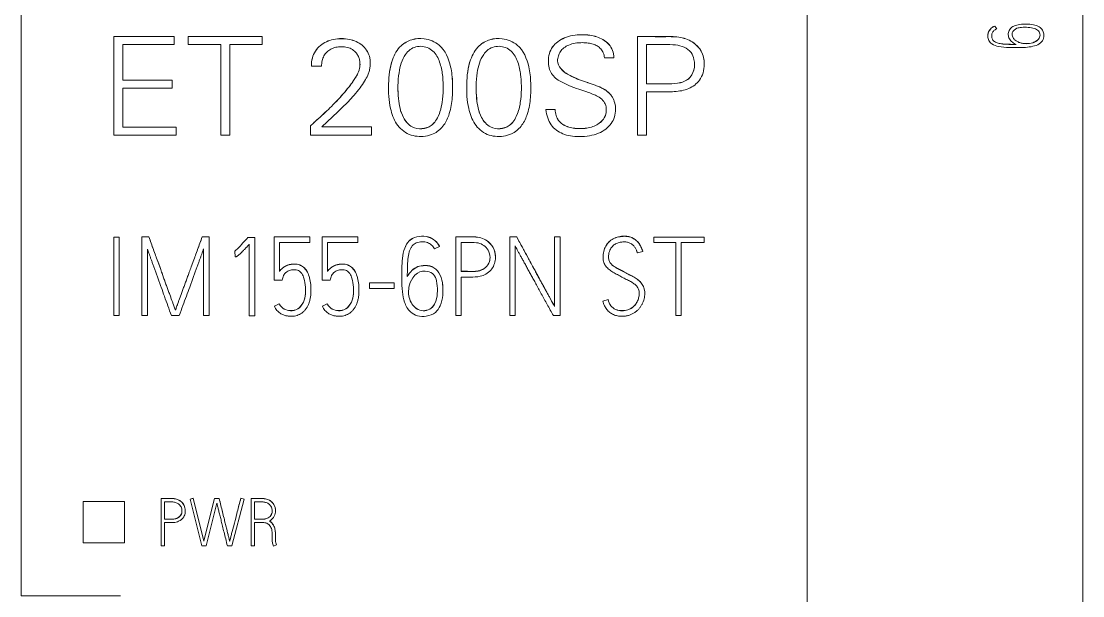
# Model space of a CAD drawing. Header units: millimetres. Extents: x 0 to 594, y 0 to 420.
# Drawn here: x 285.45 to 312.42, y 290.24 to 304.83 of the extents above; entities that cross this region are included whole.
import ezdxf

# ---------------------------------------------------------------- set-up
doc = ezdxf.new("R2010")
doc.units = ezdxf.units.MM
doc.layers.add('1', color=7, linetype='Continuous')

msp = doc.modelspace()

# ---------------------------------------------------------------- linework, layer by layer
at = {"layer": '1', "color": 7, "linetype": 'Continuous', "lineweight": 13}
for p, q in [((312.418, 285.154), (312.418, 354.554)), ((285.448, 290.236), (285.448, 345.176)), ((305.418, 345.176), (305.418, 286.936)), ((310.185, 304.705), (310.185, 304.707)), ((310.185, 304.705), (310.231, 304.634)), ((310.231, 304.634), (310.231, 304.636)), ((310.525, 304.499), (310.525, 304.496)), ((287.801, 304.437), (287.801, 301.938)), ((289.333, 304.437), (287.801, 304.437)), ((288.03, 303.333), (288.03, 304.236)), ((288.03, 304.236), (289.333, 304.236)), ((289.333, 304.236), (289.333, 304.437)), ((289.687, 304.437), (289.687, 304.236)), ((291.573, 304.437), (289.687, 304.437)), ((289.687, 304.236), (290.515, 304.236)), ((290.515, 304.236), (290.515, 301.938)), ((290.744, 301.938), (290.744, 304.236)), ((290.744, 304.236), (291.573, 304.236)), ((291.573, 304.236), (291.573, 304.437)), ((301.101, 304.437), (301.101, 304.439)), ((301.101, 301.938), (301.101, 304.437)), ((301.33, 304.236), (301.33, 303.236)), ((310.006, 304.456), (310.006, 304.453)), ((311.43, 304.465), (311.43, 304.467)), ((292.819, 303.704), (292.819, 303.701)), ((292.819, 303.689), (293.08, 303.689)), ((294.315, 303.757), (294.315, 303.761)), ((298.84, 303.815), (298.84, 303.811)), ((300.265, 303.9), (300.501, 303.9)), ((300.501, 303.918), (300.501, 303.921)), ((302.801, 303.74), (302.801, 303.743)), ((289.283, 303.333), (288.03, 303.333)), ((289.283, 303.132), (289.283, 303.333)), ((296.408, 303.133), (296.408, 303.137)), ((298.394, 303.133), (298.394, 303.137)), ((288.03, 302.138), (288.03, 303.132)), ((288.03, 303.132), (289.283, 303.132)), ((294.779, 303.135), (294.779, 303.131)), ((296.765, 303.135), (296.765, 303.131)), ((301.33, 303.035), (301.33, 301.938)), ((298.78, 302.585), (298.78, 302.587)), ((299.015, 302.585), (298.78, 302.585)), ((299.015, 302.585), (299.015, 302.587)), ((300.548, 302.587), (300.548, 302.59)), ((289.387, 302.138), (288.03, 302.138)), ((289.387, 301.938), (289.387, 302.138)), ((292.794, 302.173), (292.794, 302.175)), ((292.794, 302.173), (292.794, 301.938)), ((294.348, 302.149), (293.083, 302.149)), ((294.348, 301.938), (294.348, 302.149)), ((287.801, 301.938), (289.387, 301.938)), ((290.515, 301.938), (290.744, 301.938)), ((292.794, 301.938), (294.348, 301.938)), ((301.33, 301.938), (301.101, 301.938)), ((287.938, 299.344), (287.801, 299.344)), ((287.801, 299.344), (287.801, 297.351)), ((287.938, 297.351), (287.938, 299.344)), ((288.516, 299.35), (288.516, 299.353)), ((288.691, 299.353), (288.516, 299.353)), ((288.516, 299.35), (288.516, 297.351)), ((288.691, 299.35), (288.516, 299.35)), ((288.691, 299.35), (288.691, 299.353)), ((290.222, 299.353), (290.045, 299.353)), ((290.045, 299.35), (290.045, 299.353)), ((290.222, 299.35), (290.045, 299.35)), ((290.222, 299.35), (290.222, 299.353)), ((290.222, 297.351), (290.222, 299.35)), ((291.379, 299.338), (291.207, 299.338)), ((291.243, 299.167), (291.243, 297.348)), ((291.379, 297.348), (291.379, 299.338)), ((291.873, 298.252), (291.873, 299.35)), ((291.873, 299.35), (292.782, 299.35)), ((292.01, 299.211), (292.01, 298.473)), ((292.782, 299.211), (292.01, 299.211)), ((292.782, 299.35), (292.782, 299.211)), ((293.093, 298.252), (293.093, 299.35)), ((293.093, 299.35), (294.002, 299.35)), ((293.23, 299.211), (293.23, 298.473)), ((294.002, 299.211), (293.23, 299.211)), ((294.002, 299.35), (294.002, 299.211)), ((296.073, 299.111), (295.948, 299.045)), ((296.073, 299.111), (296.073, 299.114)), ((296.488, 299.35), (296.488, 299.353)), ((296.488, 297.351), (296.488, 299.35)), ((296.628, 299.208), (296.628, 298.473)), ((298.036, 299.353), (297.858, 299.353)), ((297.858, 299.35), (297.858, 299.353)), ((297.858, 299.35), (297.858, 297.351)), ((298.036, 299.35), (297.858, 299.35)), ((297.995, 297.351), (297.995, 299.125)), ((298.036, 299.35), (298.036, 299.353)), ((299.138, 299.35), (298.999, 299.35)), ((298.999, 299.35), (298.999, 297.581)), ((299.138, 297.351), (299.138, 299.35)), ((301.516, 299.347), (301.516, 299.205)), ((302.801, 299.347), (301.516, 299.347)), ((301.516, 299.205), (302.078, 299.205)), ((302.078, 299.205), (302.078, 297.351)), ((302.217, 297.351), (302.217, 299.205)), ((302.217, 299.205), (302.801, 299.205)), ((302.801, 299.205), (302.801, 299.347)), ((288.655, 297.351), (288.655, 299.039)), ((290.083, 299.045), (290.083, 297.351)), ((290.877, 298.992), (290.877, 298.996)), ((290.877, 298.992), (290.885, 298.845)), ((297.498, 298.83), (297.498, 298.835)), ((300.23, 298.835), (300.23, 298.831)), ((301.104, 298.945), (301.237, 298.984)), ((301.237, 298.984), (301.237, 298.987)), ((295.118, 298.394), (295.118, 298.388)), ((296.628, 298.332), (296.628, 297.351)), ((292.081, 298.252), (291.873, 298.252)), ((293.301, 298.252), (293.093, 298.252)), ((294.299, 298.185), (294.299, 298.044)), ((294.922, 298.185), (294.299, 298.185)), ((294.299, 298.044), (294.922, 298.044)), ((294.922, 298.044), (294.922, 298.185)), ((292.809, 297.991), (292.809, 297.997)), ((294.029, 297.991), (294.029, 297.997)), ((296.162, 297.998), (296.162, 298.003)), ((300.356, 297.758), (300.222, 297.719)), ((300.356, 297.758), (300.356, 297.761)), ((301.289, 297.917), (301.289, 297.923)), ((289.368, 297.492), (289.368, 297.495)), ((291.879, 297.595), (292.004, 297.653)), ((291.879, 297.595), (291.879, 297.598)), ((292.004, 297.653), (292.004, 297.656)), ((293.099, 297.595), (293.224, 297.653)), ((293.099, 297.595), (293.099, 297.598)), ((293.224, 297.653), (293.224, 297.656)), ((300.222, 297.719), (300.222, 297.723)), ((287.801, 297.351), (287.938, 297.351)), ((288.516, 297.351), (288.655, 297.351)), ((289.264, 297.351), (289.463, 297.351)), ((290.083, 297.351), (290.222, 297.351)), ((291.243, 297.348), (291.379, 297.348)), ((296.628, 297.351), (296.488, 297.351)), ((297.858, 297.351), (297.995, 297.351)), ((298.967, 297.351), (299.138, 297.351)), ((302.078, 297.351), (302.217, 297.351)), ((287.018, 291.579), (287.018, 292.629)), ((287.018, 292.629), (288.068, 292.629)), ((288.068, 292.629), (288.068, 291.579)), ((289.001, 292.705), (289.001, 292.708)), ((289.001, 291.505), (289.001, 292.705)), ((289.086, 292.62), (289.086, 292.179)), ((289.818, 292.713), (289.737, 292.693)), ((289.818, 292.71), (289.737, 292.69)), ((289.737, 292.69), (289.737, 292.693)), ((289.737, 292.69), (290.035, 291.505)), ((290.091, 291.628), (289.818, 292.713)), ((289.818, 292.71), (289.818, 292.713)), ((290.091, 291.625), (289.818, 292.71)), ((290.361, 292.708), (290.091, 291.628)), ((290.361, 292.705), (290.091, 291.625)), ((290.476, 292.708), (290.361, 292.708)), ((290.361, 292.705), (290.361, 292.708)), ((290.476, 292.705), (290.361, 292.705)), ((290.476, 292.705), (290.476, 292.708)), ((290.802, 291.505), (291.108, 292.69)), ((291.108, 292.693), (291.027, 292.715)), ((291.027, 292.711), (291.027, 292.715)), ((291.108, 292.69), (291.027, 292.711)), ((291.108, 292.69), (291.108, 292.693)), ((291.293, 292.705), (291.293, 292.708)), ((291.293, 291.505), (291.293, 292.705)), ((291.378, 292.62), (291.378, 292.181)), ((289.617, 292.391), (289.617, 292.396)), ((290.148, 291.505), (290.419, 292.588)), ((291.909, 292.393), (291.909, 292.398)), ((289.086, 292.094), (289.086, 291.505)), ((291.378, 292.096), (291.378, 291.505)), ((288.068, 291.579), (287.018, 291.579)), ((290.091, 291.625), (290.091, 291.628)), ((290.745, 291.622), (290.745, 291.625)), ((291.822, 291.684), (291.822, 291.679)), ((289.086, 291.505), (289.001, 291.505)), ((290.035, 291.505), (290.148, 291.505)), ((290.687, 291.505), (290.802, 291.505)), ((291.378, 291.505), (291.293, 291.505)), ((291.934, 291.527), (291.855, 291.497)), ((291.934, 291.527), (291.934, 291.53)), ((287.968, 290.236), (285.448, 290.236))]:
    msp.add_line(p, q, dxfattribs=at)
for points, knots in [([(310.722, 304.239), (310.706, 304.246), (310.657, 304.27), (310.581, 304.327), (310.526, 304.428), (310.52, 304.542), (310.57, 304.647), (310.679, 304.718), (310.818, 304.751), (310.987, 304.758), (311.154, 304.747), (311.303, 304.701), (311.399, 304.613), (311.437, 304.494), (311.424, 304.356), (311.31, 304.237), (311.145, 304.185), (310.948, 304.16), (310.745, 304.16), (310.517, 304.16), (310.308, 304.172), (310.121, 304.227), (310.023, 304.331), (310, 304.445), (310.016, 304.559), (310.087, 304.653), (310.15, 304.692), (310.185, 304.705)], [0, 0, 0, 0, 0.014635, 0.046115, 0.078, 0.107961, 0.139286, 0.170078, 0.214309, 0.258594, 0.311923, 0.353924, 0.387872, 0.416798, 0.456029, 0.498283, 0.546692, 0.598917, 0.665696, 0.716877, 0.790479, 0.842407, 0.875844, 0.905061, 0.937162, 0.970325, 1, 1, 1, 1]), ([(310.525, 304.499), (310.525, 304.513), (310.53, 304.565), (310.57, 304.648), (310.679, 304.72), (310.818, 304.753), (310.987, 304.76), (311.154, 304.749), (311.303, 304.702), (311.399, 304.615), (311.427, 304.528), (311.43, 304.479), (311.43, 304.466)], [0, 0, 0, 0, 0.03537, 0.129726, 0.222477, 0.355709, 0.489105, 0.649742, 0.776257, 0.878515, 0.965646, 1, 1, 1, 1]), ([(300.501, 303.903), (300.504, 303.966), (300.482, 304.09), (300.385, 304.255), (300.236, 304.365), (300.068, 304.439), (299.888, 304.48), (299.682, 304.492), (299.465, 304.477), (299.255, 304.417), (299.078, 304.319), (298.939, 304.183), (298.855, 304.007), (298.84, 303.879), (298.84, 303.812), (298.84, 303.812)], [0, 0, 0, 0, 0.080948, 0.157492, 0.240772, 0.313824, 0.391818, 0.477137, 0.578066, 0.669345, 0.755289, 0.836238, 0.914938, 0.999952, 1, 1, 1, 1]), ([(300.501, 303.9), (300.504, 303.964), (300.482, 304.088), (300.385, 304.253), (300.236, 304.363), (300.068, 304.437), (299.888, 304.478), (299.682, 304.49), (299.465, 304.475), (299.255, 304.415), (299.078, 304.317), (298.939, 304.181), (298.855, 304.005), (298.834, 303.82), (298.852, 303.646), (298.914, 303.497), (299.02, 303.376), (299.174, 303.282), (299.374, 303.189), (299.596, 303.107), (299.801, 303.04), (299.949, 302.986), (300.082, 302.932), (300.202, 302.859), (300.295, 302.731), (300.32, 302.582), (300.298, 302.435), (300.222, 302.305), (300.106, 302.211), (299.968, 302.145), (299.812, 302.107), (299.644, 302.097), (299.477, 302.107), (299.326, 302.143), (299.196, 302.206), (299.091, 302.302), (299.027, 302.435), (299.014, 302.534), (299.015, 302.585)], [0, 0, 0, 0, 0.030379, 0.059106, 0.090361, 0.117777, 0.147048, 0.179068, 0.216946, 0.251203, 0.283458, 0.313837, 0.343374, 0.375279, 0.402364, 0.427172, 0.451974, 0.478194, 0.513571, 0.558512, 0.592176, 0.617444, 0.634349, 0.661111, 0.684437, 0.708286, 0.731953, 0.754619, 0.779279, 0.802775, 0.828011, 0.855884, 0.883753, 0.908202, 0.930189, 0.952936, 0.975298, 1, 1, 1, 1]), ([(310.006, 304.461), (310.006, 304.493), (310.019, 304.566), (310.087, 304.655), (310.15, 304.694), (310.185, 304.707)], [0, 0, 0, 0, 0.303132, 0.670905, 1, 1, 1, 1]), ([(310.231, 304.634), (310.218, 304.628), (310.193, 304.616), (310.161, 304.592), (310.135, 304.563), (310.116, 304.53), (310.105, 304.494), (310.102, 304.453), (310.106, 304.41), (310.119, 304.369), (310.144, 304.335), (310.177, 304.309), (310.219, 304.287), (310.268, 304.271), (310.325, 304.258), (310.39, 304.249), (310.463, 304.244), (310.543, 304.242), (310.63, 304.24), (310.691, 304.239), (310.722, 304.239)], [0, 0, 0, 0, 0.044446, 0.085805, 0.125649, 0.164566, 0.203102, 0.242965, 0.29235, 0.336206, 0.377618, 0.420747, 0.468488, 0.522336, 0.58312, 0.651193, 0.726906, 0.81033, 0.901354, 1, 1, 1, 1]), ([(310.672, 304.373), (310.653, 304.394), (310.625, 304.445), (310.616, 304.566), (310.726, 304.658), (310.876, 304.675), (311.026, 304.678), (311.159, 304.659), (311.263, 304.613), (311.333, 304.54), (311.336, 304.417), (311.254, 304.328), (311.135, 304.267), (311.011, 304.255), (310.898, 304.263), (310.815, 304.282), (310.739, 304.32), (310.691, 304.353), (310.672, 304.373)], [0, 0, 0, 0, 0.046875, 0.09375, 0.1875, 0.25, 0.34375, 0.4375, 0.46875, 0.53125, 0.59375, 0.65625, 0.71875, 0.8125, 0.859375, 0.90625, 0.953125, 1, 1, 1, 1]), ([(310.672, 304.375), (310.653, 304.396), (310.631, 304.436), (310.624, 304.482), (310.623, 304.499)], [0, 0, 0, 0, 0.635459, 1, 1, 1, 1]), ([(294.315, 303.761), (294.315, 303.821), (294.302, 303.938), (294.231, 304.099), (294.111, 304.227), (293.959, 304.32), (293.779, 304.377), (293.582, 304.393), (293.383, 304.376), (293.199, 304.317), (293.04, 304.215), (292.912, 304.075), (292.834, 303.893), (292.818, 303.759), (292.819, 303.691)], [0, 0, 0, 0, 0.080075, 0.155443, 0.231613, 0.310614, 0.392627, 0.482112, 0.573577, 0.657504, 0.738698, 0.823847, 0.908279, 1, 1, 1, 1]), ([(293.083, 302.149), (293.205, 302.26), (293.42, 302.458), (293.695, 302.724), (293.902, 302.939), (294.05, 303.127), (294.167, 303.297), (294.245, 303.436), (294.289, 303.554), (294.311, 303.654), (294.319, 303.783), (294.302, 303.935), (294.231, 304.097), (294.111, 304.225), (293.959, 304.318), (293.779, 304.375), (293.582, 304.391), (293.383, 304.374), (293.199, 304.315), (293.04, 304.213), (292.912, 304.072), (292.834, 303.891), (292.818, 303.757), (292.819, 303.689)], [0, 0, 0, 0, 0.114671, 0.203231, 0.265775, 0.322122, 0.36968, 0.408822, 0.432932, 0.456463, 0.47988, 0.522429, 0.561556, 0.601099, 0.642111, 0.684688, 0.731143, 0.778626, 0.822196, 0.864348, 0.908552, 0.952384, 1, 1, 1, 1]), ([(295.303, 301.956), (295.175, 302.01), (294.953, 302.207), (294.793, 302.677), (294.765, 303.234), (294.823, 303.791), (295.048, 304.204), (295.365, 304.379), (295.719, 304.407), (296.165, 304.228), (296.369, 303.737), (296.414, 303.262), (296.406, 302.842), (296.335, 302.465), (296.179, 302.149), (295.956, 301.966), (295.65, 301.886), (295.431, 301.902), (295.303, 301.956)], [0, 0, 0, 0, 0.0625, 0.125, 0.21875, 0.3125, 0.375, 0.421875, 0.46875, 0.53125, 0.625, 0.6875, 0.75, 0.8125, 0.859375, 0.90625, 0.9375, 1, 1, 1, 1]), ([(294.779, 303.134), (294.779, 303.168), (294.783, 303.411), (294.823, 303.793), (295.048, 304.206), (295.365, 304.381), (295.719, 304.409), (296.165, 304.23), (296.369, 303.739), (296.405, 303.359), (296.408, 303.178), (296.408, 303.136)], [0, 0, 0, 0, 0.030232, 0.21666, 0.340946, 0.43416, 0.527374, 0.651659, 0.838087, 0.962373, 1, 1, 1, 1]), ([(297.288, 301.956), (297.16, 302.01), (296.939, 302.207), (296.778, 302.677), (296.75, 303.234), (296.809, 303.791), (297.033, 304.204), (297.351, 304.379), (297.705, 304.407), (298.151, 304.228), (298.355, 303.737), (298.4, 303.262), (298.392, 302.842), (298.321, 302.465), (298.165, 302.149), (297.942, 301.966), (297.635, 301.886), (297.417, 301.902), (297.288, 301.956)], [0, 0, 0, 0, 0.0625, 0.125, 0.21875, 0.3125, 0.375, 0.421875, 0.46875, 0.53125, 0.625, 0.6875, 0.75, 0.8125, 0.859375, 0.90625, 0.9375, 1, 1, 1, 1]), ([(296.765, 303.134), (296.765, 303.168), (296.769, 303.411), (296.809, 303.793), (297.033, 304.206), (297.351, 304.381), (297.705, 304.409), (298.151, 304.23), (298.355, 303.739), (298.391, 303.359), (298.394, 303.178), (298.394, 303.136)], [0, 0, 0, 0, 0.030232, 0.21666, 0.340946, 0.43416, 0.527374, 0.651659, 0.838087, 0.962373, 1, 1, 1, 1]), ([(298.78, 302.585), (298.786, 302.513), (298.812, 302.376), (298.902, 302.193), (299.037, 302.056), (299.207, 301.962), (299.408, 301.909), (299.64, 301.894), (299.881, 301.911), (300.11, 301.973), (300.299, 302.079), (300.443, 302.221), (300.531, 302.398), (300.551, 302.553), (300.544, 302.671), (300.528, 302.749), (300.503, 302.826), (300.469, 302.898), (300.426, 302.962), (300.368, 303.021), (300.294, 303.079), (300.198, 303.134), (300.099, 303.177), (299.999, 303.213), (299.898, 303.249), (299.689, 303.319), (299.426, 303.417), (299.155, 303.586), (299.062, 303.793), (299.088, 303.948), (299.141, 304.063), (299.235, 304.16), (299.365, 304.233), (299.528, 304.277), (299.694, 304.288), (299.847, 304.28), (299.973, 304.253), (300.084, 304.205), (300.178, 304.131), (300.242, 304.024), (300.262, 303.943), (300.265, 303.9)], [0, 0, 0, 0, 0.035206, 0.066752, 0.097317, 0.127049, 0.159782, 0.197076, 0.239201, 0.276596, 0.311067, 0.342972, 0.373173, 0.404877, 0.417552, 0.430383, 0.443581, 0.456583, 0.468879, 0.480771, 0.496438, 0.514236, 0.534439, 0.548467, 0.565804, 0.586456, 0.655028, 0.702717, 0.736629, 0.757393, 0.777023, 0.797504, 0.821606, 0.848196, 0.878613, 0.901994, 0.922488, 0.940748, 0.960288, 0.979343, 1, 1, 1, 1]), ([(301.101, 304.439), (301.14, 304.439), (301.26, 304.439), (301.501, 304.439), (301.827, 304.438), (302.196, 304.442), (302.525, 304.314), (302.756, 304.066), (302.801, 303.857), (302.801, 303.742)], [0, 0, 0, 0, 0.056171, 0.17357, 0.34714, 0.527972, 0.702824, 0.838636, 1, 1, 1, 1]), ([(301.101, 304.437), (301.14, 304.437), (301.26, 304.437), (301.501, 304.437), (301.827, 304.436), (302.196, 304.44), (302.525, 304.312), (302.758, 304.062), (302.832, 303.707), (302.727, 303.328), (302.409, 303.085), (302.033, 303.032), (301.673, 303.036), (301.435, 303.034), (301.33, 303.035)], [0, 0, 0, 0, 0.029666, 0.091669, 0.183339, 0.278844, 0.37119, 0.442918, 0.530592, 0.636117, 0.724231, 0.819314, 0.919365, 1, 1, 1, 1]), ([(301.33, 303.236), (301.413, 303.236), (301.606, 303.237), (301.895, 303.233), (302.174, 303.25), (302.426, 303.347), (302.56, 303.587), (302.559, 303.836), (302.476, 304.056), (302.294, 304.185), (302.053, 304.238), (301.789, 304.236), (301.541, 304.236), (301.389, 304.236), (301.33, 304.236)], [0, 0, 0, 0, 0.083142, 0.192493, 0.287884, 0.362344, 0.451012, 0.541596, 0.605143, 0.677786, 0.752423, 0.848191, 0.940764, 1, 1, 1, 1]), ([(310.103, 304.456), (310.103, 304.441), (310.106, 304.411), (310.119, 304.371), (310.144, 304.337), (310.177, 304.311), (310.219, 304.289), (310.268, 304.272), (310.325, 304.26), (310.39, 304.251), (310.463, 304.246), (310.543, 304.243), (310.63, 304.242), (310.691, 304.241), (310.722, 304.241)], [0, 0, 0, 0, 0.062404, 0.120512, 0.17538, 0.232523, 0.295778, 0.367123, 0.447658, 0.53785, 0.638166, 0.748698, 0.8693, 1, 1, 1, 1]), ([(311.331, 304.477), (311.331, 304.459), (311.322, 304.403), (311.254, 304.33), (311.135, 304.269), (311.011, 304.256), (310.898, 304.265), (310.815, 304.284), (310.739, 304.322), (310.691, 304.354), (310.672, 304.375)], [0, 0, 0, 0, 0.067532, 0.210989, 0.354445, 0.56963, 0.677223, 0.784815, 0.892408, 1, 1, 1, 1]), ([(293.08, 303.689), (293.079, 303.735), (293.088, 303.825), (293.134, 303.949), (293.211, 304.05), (293.314, 304.127), (293.441, 304.173), (293.585, 304.186), (293.732, 304.171), (293.867, 304.117), (293.959, 304.03), (294.017, 303.934), (294.048, 303.837), (294.057, 303.744), (294.051, 303.658), (294.032, 303.581), (294.001, 303.501), (293.954, 303.414), (293.89, 303.315), (293.795, 303.183), (293.666, 303.025), (293.505, 302.844), (293.339, 302.673), (293.168, 302.507), (292.989, 302.343), (292.861, 302.231), (292.794, 302.173)], [0, 0, 0, 0, 0.038956, 0.07462, 0.109655, 0.144884, 0.181194, 0.221247, 0.265487, 0.304306, 0.341693, 0.36967, 0.397589, 0.426858, 0.447851, 0.469788, 0.493122, 0.520169, 0.553146, 0.59221, 0.656609, 0.72452, 0.796081, 0.857139, 0.925098, 1, 1, 1, 1]), ([(295.862, 302.181), (295.795, 302.133), (295.63, 302.077), (295.343, 302.125), (295.098, 302.422), (295.03, 302.807), (295.012, 303.193), (295.044, 303.575), (295.129, 303.906), (295.357, 304.159), (295.649, 304.231), (295.967, 304.067), (296.105, 303.75), (296.163, 303.426), (296.176, 303.096), (296.149, 302.762), (296.076, 302.444), (295.952, 302.245), (295.862, 302.181)], [0, 0, 0, 0, 0.046875, 0.09375, 0.15625, 0.25, 0.3125, 0.375, 0.46875, 0.5, 0.5625, 0.625, 0.6875, 0.75, 0.8125, 0.875, 0.9375, 1, 1, 1, 1]), ([(297.848, 302.181), (297.781, 302.133), (297.616, 302.077), (297.329, 302.125), (297.084, 302.422), (297.016, 302.807), (296.998, 303.193), (297.03, 303.575), (297.115, 303.906), (297.343, 304.159), (297.635, 304.231), (297.953, 304.067), (298.091, 303.75), (298.149, 303.426), (298.161, 303.096), (298.134, 302.762), (298.062, 302.444), (297.938, 302.245), (297.848, 302.181)], [0, 0, 0, 0, 0.046875, 0.09375, 0.15625, 0.25, 0.3125, 0.375, 0.46875, 0.5, 0.5625, 0.625, 0.6875, 0.75, 0.8125, 0.875, 0.9375, 1, 1, 1, 1]), ([(294.055, 303.736), (294.055, 303.711), (294.051, 303.66), (294.032, 303.583), (294.001, 303.503), (293.954, 303.416), (293.89, 303.317), (293.795, 303.185), (293.666, 303.027), (293.505, 302.846), (293.339, 302.675), (293.168, 302.509), (292.989, 302.345), (292.861, 302.233), (292.794, 302.175)], [0, 0, 0, 0, 0.036389, 0.074675, 0.115395, 0.162598, 0.22015, 0.288325, 0.400714, 0.519232, 0.64412, 0.750678, 0.869281, 1, 1, 1, 1]), ([(300.548, 302.589), (300.548, 302.591), (300.547, 302.619), (300.544, 302.673), (300.528, 302.751), (300.503, 302.828), (300.469, 302.9), (300.426, 302.964), (300.368, 303.023), (300.294, 303.081), (300.198, 303.136), (300.099, 303.179), (299.999, 303.215), (299.898, 303.251), (299.689, 303.321), (299.426, 303.419), (299.155, 303.588), (299.077, 303.76), (299.075, 303.837), (299.076, 303.844)], [0, 0, 0, 0, 0.002332, 0.040054, 0.078242, 0.117521, 0.156219, 0.192813, 0.228205, 0.274835, 0.327806, 0.387931, 0.429681, 0.481282, 0.542744, 0.746828, 0.88876, 0.989689, 1, 1, 1, 1]), ([(301.33, 303.238), (301.413, 303.238), (301.606, 303.239), (301.895, 303.235), (302.174, 303.252), (302.426, 303.349), (302.537, 303.548), (302.554, 303.685), (302.554, 303.732)], [0, 0, 0, 0, 0.166879, 0.386362, 0.577826, 0.727278, 0.905248, 1, 1, 1, 1]), ([(295.862, 302.183), (295.795, 302.135), (295.63, 302.079), (295.343, 302.127), (295.098, 302.424), (295.033, 302.793), (295.019, 303.052), (295.019, 303.146)], [0, 0, 0, 0, 0.154544, 0.309087, 0.515145, 0.824232, 1, 1, 1, 1]), ([(296.17, 303.158), (296.17, 303.138), (296.168, 303.007), (296.149, 302.765), (296.076, 302.446), (295.952, 302.247), (295.862, 302.183)], [0, 0, 0, 0, 0.057197, 0.371464, 0.685732, 1, 1, 1, 1]), ([(297.848, 302.183), (297.781, 302.135), (297.616, 302.079), (297.329, 302.127), (297.084, 302.424), (297.018, 302.793), (297.005, 303.052), (297.005, 303.146)], [0, 0, 0, 0, 0.154544, 0.309087, 0.515145, 0.824232, 1, 1, 1, 1]), ([(298.155, 303.158), (298.155, 303.138), (298.154, 303.007), (298.134, 302.765), (298.062, 302.446), (297.938, 302.247), (297.848, 302.183)], [0, 0, 0, 0, 0.057197, 0.371464, 0.685732, 1, 1, 1, 1]), ([(300.312, 302.585), (300.312, 302.584), (300.312, 302.534), (300.298, 302.437), (300.222, 302.307), (300.106, 302.213), (299.968, 302.147), (299.812, 302.109), (299.644, 302.099), (299.477, 302.109), (299.326, 302.145), (299.196, 302.208), (299.091, 302.304), (299.027, 302.437), (299.014, 302.536), (299.015, 302.587)], [0, 0, 0, 0, 0.000766, 0.081834, 0.159475, 0.243944, 0.324428, 0.410872, 0.506347, 0.601808, 0.685555, 0.76087, 0.838788, 0.915386, 1, 1, 1, 1]), ([(295.118, 298.392), (295.118, 298.466), (295.12, 298.627), (295.136, 298.876), (295.191, 299.111), (295.334, 299.305), (295.554, 299.381), (295.782, 299.367), (295.969, 299.268), (296.045, 299.17), (296.073, 299.114)], [0, 0, 0, 0, 0.124188, 0.270727, 0.419016, 0.5238, 0.659756, 0.789015, 0.900513, 1, 1, 1, 1]), ([(295.257, 298.343), (295.281, 298.388), (295.343, 298.475), (295.478, 298.587), (295.671, 298.632), (295.893, 298.615), (296.089, 298.443), (296.162, 298.171), (296.166, 297.885), (296.121, 297.618), (295.974, 297.406), (295.749, 297.324), (295.519, 297.333), (295.299, 297.446), (295.172, 297.682), (295.123, 297.975), (295.117, 298.284), (295.118, 298.59), (295.136, 298.873), (295.191, 299.108), (295.334, 299.301), (295.554, 299.378), (295.782, 299.364), (295.969, 299.265), (296.045, 299.167), (296.073, 299.111)], [0, 0, 0, 0, 0.02689, 0.059321, 0.092495, 0.132968, 0.176438, 0.22503, 0.282067, 0.332873, 0.370617, 0.416741, 0.457067, 0.493619, 0.546478, 0.595896, 0.655848, 0.715101, 0.76277, 0.811008, 0.845094, 0.88932, 0.931367, 0.967637, 1, 1, 1, 1]), ([(301.237, 298.987), (301.226, 299.025), (301.198, 299.098), (301.14, 299.195), (301.067, 299.272), (300.982, 299.329), (300.885, 299.363), (300.789, 299.372), (300.702, 299.367), (300.625, 299.355), (300.554, 299.334), (300.489, 299.305), (300.43, 299.269), (300.379, 299.225), (300.335, 299.174), (300.298, 299.117), (300.268, 299.053), (300.246, 298.984), (300.233, 298.91), (300.23, 298.86), (300.23, 298.835)], [0, 0, 0, 0, 0.080215, 0.153591, 0.22297, 0.28984, 0.356097, 0.425596, 0.479485, 0.530558, 0.579521, 0.626496, 0.671676, 0.716025, 0.76033, 0.805283, 0.851742, 0.899812, 0.949662, 1, 1, 1, 1]), ([(301.237, 298.984), (301.226, 299.022), (301.198, 299.095), (301.14, 299.191), (301.067, 299.269), (300.982, 299.325), (300.885, 299.36), (300.789, 299.368), (300.702, 299.363), (300.625, 299.351), (300.554, 299.331), (300.489, 299.302), (300.43, 299.266), (300.379, 299.222), (300.335, 299.171), (300.298, 299.113), (300.268, 299.05), (300.246, 298.981), (300.233, 298.906), (300.229, 298.832), (300.233, 298.763), (300.247, 298.703), (300.271, 298.65), (300.303, 298.604), (300.34, 298.561), (300.383, 298.522), (300.431, 298.487), (300.482, 298.453), (300.538, 298.423), (300.595, 298.393), (300.653, 298.362), (300.709, 298.33), (300.766, 298.299), (300.82, 298.271), (300.874, 298.245), (300.925, 298.22), (300.971, 298.193), (301.015, 298.164), (301.053, 298.133), (301.086, 298.099), (301.114, 298.062), (301.136, 298.02), (301.148, 297.972), (301.151, 297.922), (301.148, 297.874), (301.14, 297.826), (301.127, 297.777), (301.109, 297.726), (301.084, 297.678), (301.052, 297.632), (301.014, 297.59), (300.968, 297.552), (300.916, 297.519), (300.856, 297.493), (300.787, 297.478), (300.683, 297.472), (300.547, 297.491), (300.415, 297.599), (300.366, 297.702), (300.356, 297.758)], [0, 0, 0, 0, 0.029693, 0.056855, 0.082537, 0.107291, 0.131817, 0.157544, 0.177492, 0.196398, 0.214522, 0.231911, 0.248636, 0.265052, 0.281453, 0.298093, 0.315291, 0.333085, 0.351538, 0.370945, 0.387336, 0.402276, 0.416241, 0.429922, 0.443742, 0.4579, 0.472492, 0.487531, 0.503088, 0.519032, 0.535184, 0.551548, 0.567148, 0.582237, 0.596821, 0.610805, 0.62412, 0.636814, 0.648893, 0.660443, 0.67164, 0.682927, 0.695004, 0.708326, 0.719168, 0.730904, 0.743641, 0.756873, 0.770184, 0.783782, 0.797714, 0.812098, 0.827202, 0.843112, 0.860174, 0.878871, 0.920041, 0.957365, 1, 1, 1, 1]), ([(289.368, 297.495), (289.365, 297.502), (289.357, 297.52), (289.344, 297.555), (289.325, 297.605), (289.302, 297.668), (289.275, 297.742), (289.244, 297.825), (289.21, 297.917), (289.174, 298.016), (289.135, 298.122), (289.095, 298.232), (289.055, 298.344), (288.997, 298.512), (288.912, 298.74), (288.804, 299.039), (288.73, 299.246), (288.691, 299.353)], [0, 0, 0, 0, 0.01051, 0.029567, 0.057177, 0.091724, 0.131585, 0.176761, 0.226488, 0.280002, 0.337303, 0.396864, 0.457159, 0.518187, 0.666593, 0.827197, 1, 1, 1, 1]), ([(289.368, 297.492), (289.365, 297.498), (289.357, 297.516), (289.344, 297.551), (289.325, 297.602), (289.302, 297.665), (289.275, 297.739), (289.244, 297.822), (289.21, 297.914), (289.174, 298.013), (289.135, 298.119), (289.095, 298.228), (289.055, 298.341), (288.997, 298.508), (288.912, 298.737), (288.804, 299.036), (288.73, 299.243), (288.691, 299.35)], [0, 0, 0, 0, 0.01051, 0.029567, 0.057177, 0.091724, 0.131585, 0.176761, 0.226488, 0.280002, 0.337303, 0.396864, 0.457159, 0.518187, 0.666593, 0.827197, 1, 1, 1, 1]), ([(290.045, 299.353), (290.006, 299.246), (289.931, 299.039), (289.822, 298.74), (289.737, 298.511), (289.676, 298.344), (289.635, 298.232), (289.595, 298.122), (289.556, 298.016), (289.52, 297.917), (289.486, 297.825), (289.455, 297.742), (289.429, 297.668), (289.406, 297.605), (289.388, 297.555), (289.376, 297.52), (289.37, 297.502), (289.368, 297.495)], [0, 0, 0, 0, 0.172859, 0.333624, 0.482296, 0.543585, 0.604036, 0.663651, 0.720953, 0.774468, 0.824196, 0.869347, 0.90913, 0.943546, 0.970974, 0.989792, 1, 1, 1, 1]), ([(290.045, 299.35), (290.006, 299.242), (289.931, 299.036), (289.822, 298.737), (289.737, 298.508), (289.676, 298.341), (289.635, 298.228), (289.595, 298.119), (289.556, 298.013), (289.52, 297.914), (289.486, 297.822), (289.455, 297.739), (289.429, 297.665), (289.406, 297.602), (289.388, 297.552), (289.376, 297.516), (289.37, 297.498), (289.368, 297.492)], [0, 0, 0, 0, 0.172859, 0.333624, 0.482296, 0.543585, 0.604036, 0.663651, 0.720953, 0.774468, 0.824196, 0.869347, 0.90913, 0.943546, 0.970974, 0.989792, 1, 1, 1, 1]), ([(291.207, 299.338), (291.166, 299.291), (291.08, 299.196), (290.972, 299.077), (290.901, 299.013), (290.877, 298.992)], [0, 0, 0, 0, 0.396407, 0.801463, 1, 1, 1, 1]), ([(290.885, 298.845), (290.888, 298.845), (290.894, 298.845), (290.903, 298.847), (290.915, 298.85), (290.93, 298.858), (290.949, 298.871), (290.972, 298.889), (291.001, 298.915), (291.035, 298.947), (291.075, 298.988), (291.123, 299.038), (291.18, 299.098), (291.221, 299.142), (291.243, 299.167)], [0, 0, 0, 0, 0.016542, 0.036513, 0.060095, 0.092074, 0.138135, 0.198831, 0.27637, 0.372885, 0.488464, 0.628711, 0.799215, 1, 1, 1, 1]), ([(295.948, 299.045), (295.939, 299.064), (295.917, 299.1), (295.874, 299.146), (295.823, 299.182), (295.766, 299.209), (295.703, 299.224), (295.631, 299.229), (295.557, 299.224), (295.486, 299.205), (295.426, 299.17), (295.379, 299.122), (295.341, 299.063), (295.312, 298.992), (295.29, 298.911), (295.275, 298.818), (295.266, 298.714), (295.261, 298.6), (295.258, 298.475), (295.257, 298.388), (295.257, 298.343)], [0, 0, 0, 0, 0.043547, 0.08555, 0.127721, 0.170449, 0.213918, 0.259492, 0.315949, 0.36524, 0.409879, 0.454043, 0.501053, 0.552683, 0.610138, 0.674034, 0.744859, 0.822815, 0.907852, 1, 1, 1, 1]), ([(296.488, 299.353), (296.535, 299.353), (296.643, 299.353), (296.813, 299.351), (296.995, 299.358), (297.171, 299.322), (297.345, 299.221), (297.47, 299.046), (297.499, 298.898), (297.498, 298.83)], [0, 0, 0, 0, 0.106865, 0.249427, 0.39263, 0.523934, 0.6598, 0.846748, 1, 1, 1, 1]), ([(296.488, 299.35), (296.535, 299.35), (296.643, 299.35), (296.813, 299.348), (296.995, 299.355), (297.171, 299.319), (297.345, 299.218), (297.478, 299.032), (297.52, 298.764), (297.404, 298.482), (297.131, 298.33), (296.864, 298.334), (296.703, 298.329), (296.628, 298.332)], [0, 0, 0, 0, 0.057033, 0.133116, 0.209541, 0.279617, 0.352127, 0.451899, 0.549884, 0.675211, 0.801474, 0.906834, 1, 1, 1, 1]), ([(296.628, 298.473), (296.68, 298.473), (296.823, 298.476), (297.024, 298.461), (297.221, 298.536), (297.347, 298.678), (297.373, 298.876), (297.303, 299.051), (297.171, 299.164), (296.992, 299.219), (296.808, 299.205), (296.68, 299.209), (296.628, 299.208)], [0, 0, 0, 0, 0.084198, 0.230772, 0.318787, 0.414699, 0.521145, 0.622497, 0.705935, 0.792615, 0.915802, 1, 1, 1, 1]), ([(297.995, 299.125), (298, 299.114), (298.014, 299.088), (298.038, 299.044), (298.069, 298.987), (298.106, 298.92), (298.148, 298.844), (298.194, 298.761), (298.243, 298.671), (298.296, 298.575), (298.35, 298.475), (298.406, 298.372), (298.464, 298.268), (298.549, 298.113), (298.664, 297.903), (298.812, 297.632), (298.914, 297.446), (298.967, 297.351)], [0, 0, 0, 0, 0.017888, 0.043045, 0.075478, 0.11379, 0.156582, 0.203854, 0.254826, 0.308716, 0.365525, 0.423999, 0.482883, 0.542179, 0.685414, 0.838021, 1, 1, 1, 1]), ([(298.999, 297.584), (298.993, 297.595), (298.979, 297.622), (298.954, 297.668), (298.922, 297.726), (298.885, 297.794), (298.843, 297.87), (298.797, 297.954), (298.748, 298.043), (298.696, 298.139), (298.641, 298.239), (298.585, 298.342), (298.529, 298.445), (298.446, 298.598), (298.333, 298.806), (298.187, 299.074), (298.087, 299.258), (298.036, 299.353)], [0, 0, 0, 0, 0.01906, 0.045148, 0.078264, 0.117078, 0.160258, 0.207804, 0.258998, 0.313124, 0.370181, 0.428704, 0.487227, 0.54575, 0.688166, 0.839583, 1, 1, 1, 1]), ([(298.999, 297.581), (298.993, 297.592), (298.979, 297.619), (298.954, 297.665), (298.922, 297.723), (298.885, 297.79), (298.843, 297.867), (298.797, 297.95), (298.748, 298.04), (298.696, 298.136), (298.641, 298.236), (298.585, 298.339), (298.529, 298.442), (298.446, 298.595), (298.333, 298.803), (298.187, 299.071), (298.087, 299.255), (298.036, 299.35)], [0, 0, 0, 0, 0.01906, 0.045148, 0.078264, 0.117078, 0.160258, 0.207804, 0.258998, 0.313124, 0.370181, 0.428704, 0.487227, 0.54575, 0.688166, 0.839583, 1, 1, 1, 1]), ([(300.222, 297.719), (300.233, 297.68), (300.261, 297.605), (300.322, 297.507), (300.399, 297.429), (300.492, 297.373), (300.598, 297.34), (300.703, 297.332), (300.798, 297.337), (300.88, 297.354), (300.955, 297.383), (301.023, 297.421), (301.084, 297.466), (301.137, 297.517), (301.183, 297.575), (301.221, 297.637), (301.251, 297.705), (301.273, 297.775), (301.286, 297.847), (301.291, 297.92), (301.286, 297.991), (301.271, 298.058), (301.245, 298.116), (301.21, 298.168), (301.17, 298.214), (301.123, 298.256), (301.071, 298.293), (301.016, 298.328), (300.957, 298.359), (300.897, 298.389), (300.836, 298.421), (300.778, 298.453), (300.723, 298.483), (300.671, 298.51), (300.621, 298.535), (300.574, 298.56), (300.531, 298.586), (300.491, 298.612), (300.456, 298.64), (300.426, 298.671), (300.401, 298.704), (300.382, 298.741), (300.371, 298.783), (300.368, 298.841), (300.372, 298.908), (300.387, 298.98), (300.413, 299.04), (300.447, 299.089), (300.484, 299.13), (300.526, 299.162), (300.571, 299.186), (300.617, 299.204), (300.663, 299.214), (300.707, 299.22), (300.746, 299.224), (300.786, 299.225), (300.829, 299.223), (300.874, 299.213), (300.914, 299.197), (300.949, 299.176), (300.981, 299.152), (301.008, 299.124), (301.032, 299.095), (301.053, 299.064), (301.07, 299.033), (301.083, 299.002), (301.095, 298.973), (301.101, 298.954), (301.104, 298.945)], [0, 0, 0, 0, 0.030412, 0.058141, 0.084429, 0.110357, 0.137055, 0.16591, 0.18713, 0.207332, 0.226967, 0.246056, 0.264471, 0.282537, 0.300445, 0.318348, 0.336529, 0.354673, 0.372444, 0.390103, 0.408226, 0.42478, 0.440276, 0.455348, 0.470357, 0.485547, 0.501095, 0.517061, 0.533519, 0.550266, 0.567052, 0.58388, 0.598832, 0.613213, 0.627022, 0.640153, 0.652517, 0.664145, 0.6751, 0.685528, 0.695599, 0.705613, 0.716062, 0.72733, 0.747681, 0.765451, 0.781189, 0.795603, 0.809067, 0.821922, 0.834324, 0.846291, 0.858055, 0.8691, 0.878744, 0.887011, 0.898983, 0.910071, 0.920565, 0.930646, 0.94035, 0.94982, 0.959082, 0.9681, 0.976953, 0.985375, 0.993049, 1, 1, 1, 1]), ([(288.655, 299.039), (288.661, 299.023), (288.673, 298.989), (288.693, 298.932), (288.716, 298.867), (288.743, 298.795), (288.771, 298.716), (288.802, 298.633), (288.834, 298.545), (288.867, 298.453), (288.901, 298.358), (288.935, 298.262), (288.97, 298.166), (289.021, 298.027), (289.088, 297.838), (289.175, 297.598), (289.234, 297.434), (289.264, 297.351)], [0, 0, 0, 0, 0.0278, 0.061131, 0.099993, 0.143274, 0.189863, 0.239759, 0.292284, 0.346755, 0.403176, 0.460327, 0.516995, 0.573178, 0.708837, 0.851111, 1, 1, 1, 1]), ([(289.463, 297.351), (289.494, 297.435), (289.554, 297.601), (289.642, 297.843), (289.712, 298.032), (289.763, 298.173), (289.798, 298.27), (289.833, 298.366), (289.868, 298.461), (289.901, 298.553), (289.933, 298.641), (289.964, 298.725), (289.993, 298.803), (290.02, 298.876), (290.045, 298.94), (290.065, 298.996), (290.077, 299.029), (290.083, 299.045)], [0, 0, 0, 0, 0.150101, 0.292976, 0.428628, 0.485364, 0.542319, 0.599491, 0.655774, 0.710063, 0.762355, 0.812034, 0.858479, 0.901691, 0.940345, 0.973114, 1, 1, 1, 1]), ([(296.628, 298.477), (296.68, 298.476), (296.823, 298.48), (297.024, 298.465), (297.221, 298.54), (297.336, 298.669), (297.359, 298.781), (297.359, 298.832)], [0, 0, 0, 0, 0.169807, 0.465413, 0.642919, 0.836349, 1, 1, 1, 1]), ([(301.289, 297.921), (301.289, 297.921), (301.289, 297.946), (301.286, 297.994), (301.271, 298.061), (301.245, 298.119), (301.21, 298.171), (301.17, 298.218), (301.123, 298.259), (301.071, 298.296), (301.016, 298.331), (300.957, 298.362), (300.897, 298.392), (300.836, 298.424), (300.778, 298.456), (300.723, 298.486), (300.671, 298.513), (300.621, 298.539), (300.574, 298.563), (300.531, 298.589), (300.491, 298.616), (300.456, 298.644), (300.426, 298.674), (300.401, 298.708), (300.382, 298.745), (300.371, 298.787), (300.369, 298.82), (300.369, 298.838), (300.369, 298.841)], [0, 0, 0, 0, 0.000853, 0.054172, 0.102873, 0.148462, 0.192804, 0.23696, 0.281649, 0.327392, 0.374363, 0.422781, 0.472053, 0.521437, 0.570944, 0.614933, 0.65724, 0.697868, 0.7365, 0.772874, 0.807084, 0.839313, 0.869993, 0.899619, 0.929083, 0.959821, 0.992974, 1, 1, 1, 1]), ([(292.01, 298.473), (292.015, 298.482), (292.027, 298.498), (292.047, 298.521), (292.07, 298.543), (292.094, 298.565), (292.122, 298.585), (292.152, 298.603), (292.185, 298.62), (292.221, 298.633), (292.26, 298.645), (292.303, 298.653), (292.349, 298.658), (292.422, 298.661), (292.519, 298.648), (292.627, 298.584), (292.71, 298.481), (292.769, 298.343), (292.803, 298.173), (292.811, 298.017), (292.807, 297.888), (292.795, 297.798), (292.774, 297.715), (292.747, 297.639), (292.713, 297.571), (292.673, 297.51), (292.628, 297.457), (292.576, 297.414), (292.518, 297.38), (292.456, 297.355), (292.389, 297.34), (292.336, 297.336), (292.294, 297.337), (292.264, 297.339), (292.229, 297.341), (292.191, 297.345), (292.15, 297.355), (292.108, 297.368), (292.066, 297.387), (292.024, 297.413), (291.982, 297.445), (291.942, 297.485), (291.907, 297.536), (291.888, 297.574), (291.879, 297.595)], [0, 0, 0, 0, 0.010599, 0.021569, 0.032971, 0.044747, 0.056862, 0.069391, 0.082474, 0.096294, 0.110967, 0.126553, 0.143138, 0.160829, 0.20486, 0.246912, 0.292657, 0.345293, 0.406547, 0.47839, 0.513035, 0.545515, 0.576156, 0.605054, 0.632265, 0.65816, 0.682966, 0.70701, 0.730884, 0.754778, 0.778872, 0.803743, 0.812557, 0.82334, 0.836097, 0.85019, 0.86509, 0.880925, 0.897607, 0.915177, 0.933884, 0.953938, 0.975821, 1, 1, 1, 1]), ([(292.01, 298.477), (292.015, 298.485), (292.027, 298.501), (292.047, 298.524), (292.07, 298.547), (292.094, 298.568), (292.122, 298.588), (292.152, 298.606), (292.185, 298.623), (292.221, 298.637), (292.26, 298.648), (292.303, 298.657), (292.349, 298.661), (292.422, 298.664), (292.519, 298.651), (292.627, 298.588), (292.71, 298.484), (292.769, 298.346), (292.802, 298.18), (292.809, 298.059), (292.809, 297.995)], [0, 0, 0, 0, 0.022313, 0.045409, 0.069413, 0.094204, 0.119709, 0.146087, 0.173629, 0.202725, 0.233614, 0.266428, 0.301343, 0.338587, 0.431284, 0.519815, 0.61612, 0.726932, 0.855889, 1, 1, 1, 1]), ([(293.23, 298.473), (293.235, 298.482), (293.247, 298.498), (293.267, 298.521), (293.29, 298.543), (293.314, 298.565), (293.342, 298.585), (293.372, 298.603), (293.404, 298.62), (293.441, 298.633), (293.48, 298.645), (293.523, 298.653), (293.569, 298.658), (293.642, 298.661), (293.739, 298.648), (293.847, 298.584), (293.93, 298.481), (293.989, 298.343), (294.023, 298.173), (294.031, 298.017), (294.027, 297.888), (294.015, 297.798), (293.994, 297.715), (293.967, 297.639), (293.933, 297.571), (293.893, 297.51), (293.848, 297.457), (293.796, 297.414), (293.738, 297.38), (293.676, 297.355), (293.609, 297.34), (293.556, 297.336), (293.514, 297.337), (293.484, 297.339), (293.449, 297.341), (293.411, 297.345), (293.37, 297.355), (293.328, 297.368), (293.286, 297.387), (293.244, 297.413), (293.202, 297.445), (293.162, 297.485), (293.127, 297.536), (293.108, 297.574), (293.099, 297.595)], [0, 0, 0, 0, 0.010599, 0.021569, 0.032971, 0.044747, 0.056862, 0.069391, 0.082474, 0.096294, 0.110967, 0.126553, 0.143138, 0.160829, 0.20486, 0.246912, 0.292657, 0.345293, 0.406547, 0.47839, 0.513035, 0.545515, 0.576156, 0.605054, 0.632265, 0.65816, 0.682966, 0.70701, 0.730884, 0.754778, 0.778872, 0.803743, 0.812557, 0.82334, 0.836097, 0.85019, 0.86509, 0.880925, 0.897607, 0.915177, 0.933884, 0.953938, 0.975821, 1, 1, 1, 1]), ([(293.23, 298.477), (293.235, 298.485), (293.247, 298.501), (293.267, 298.524), (293.29, 298.547), (293.314, 298.568), (293.342, 298.588), (293.372, 298.606), (293.404, 298.623), (293.441, 298.637), (293.48, 298.648), (293.523, 298.657), (293.569, 298.661), (293.642, 298.664), (293.739, 298.651), (293.847, 298.588), (293.93, 298.484), (293.989, 298.346), (294.022, 298.18), (294.029, 298.059), (294.029, 297.995)], [0, 0, 0, 0, 0.022313, 0.045409, 0.069413, 0.094204, 0.119709, 0.146087, 0.173629, 0.202725, 0.233614, 0.266428, 0.301343, 0.338587, 0.431284, 0.519815, 0.61612, 0.726932, 0.855889, 1, 1, 1, 1]), ([(295.257, 298.346), (295.281, 298.391), (295.343, 298.479), (295.478, 298.591), (295.671, 298.635), (295.893, 298.619), (296.089, 298.446), (296.151, 298.216), (296.162, 298.065), (296.162, 298.002)], [0, 0, 0, 0, 0.103698, 0.228762, 0.356695, 0.512771, 0.680409, 0.867795, 1, 1, 1, 1]), ([(292.004, 297.653), (292.026, 297.606), (292.087, 297.525), (292.248, 297.471), (292.443, 297.476), (292.608, 297.633), (292.673, 297.852), (292.674, 298.078), (292.648, 298.272), (292.585, 298.416), (292.496, 298.513), (292.372, 298.522), (292.247, 298.502), (292.136, 298.432), (292.093, 298.33), (292.082, 298.273), (292.081, 298.252)], [0, 0, 0, 0, 0.065529, 0.138994, 0.222516, 0.322218, 0.42702, 0.529437, 0.632206, 0.692364, 0.744794, 0.802247, 0.853801, 0.918997, 0.971603, 1, 1, 1, 1]), ([(293.224, 297.653), (293.246, 297.606), (293.306, 297.525), (293.468, 297.471), (293.663, 297.476), (293.828, 297.633), (293.893, 297.852), (293.894, 298.078), (293.868, 298.272), (293.805, 298.416), (293.716, 298.513), (293.592, 298.522), (293.467, 298.502), (293.356, 298.432), (293.313, 298.33), (293.302, 298.273), (293.301, 298.252)], [0, 0, 0, 0, 0.065529, 0.138994, 0.222516, 0.322218, 0.42702, 0.529437, 0.632206, 0.692364, 0.744794, 0.802247, 0.853801, 0.918997, 0.971603, 1, 1, 1, 1]), ([(295.572, 297.489), (295.517, 297.507), (295.419, 297.577), (295.323, 297.724), (295.283, 297.896), (295.292, 298.101), (295.366, 298.293), (295.53, 298.468), (295.747, 298.503), (295.944, 298.409), (296.015, 298.205), (296.028, 297.976), (296.005, 297.743), (295.908, 297.558), (295.749, 297.467), (295.627, 297.47), (295.572, 297.489)], [0, 0, 0, 0, 0.0625, 0.125, 0.1875, 0.25, 0.34375, 0.40625, 0.5, 0.5625, 0.625, 0.71875, 0.8125, 0.875, 0.9375, 1, 1, 1, 1]), ([(292.004, 297.656), (292.026, 297.609), (292.087, 297.528), (292.248, 297.474), (292.443, 297.48), (292.608, 297.637), (292.665, 297.827), (292.672, 297.948), (292.672, 297.994)], [0, 0, 0, 0, 0.133891, 0.283995, 0.45465, 0.658365, 0.872499, 1, 1, 1, 1]), ([(293.224, 297.656), (293.246, 297.609), (293.306, 297.528), (293.468, 297.474), (293.663, 297.48), (293.828, 297.637), (293.885, 297.827), (293.892, 297.948), (293.892, 297.994)], [0, 0, 0, 0, 0.133891, 0.283995, 0.45465, 0.658365, 0.872499, 1, 1, 1, 1]), ([(295.572, 297.492), (295.517, 297.511), (295.419, 297.58), (295.323, 297.727), (295.292, 297.863), (295.288, 297.942), (295.288, 297.963)], [0, 0, 0, 0, 0.297641, 0.595282, 0.892924, 1, 1, 1, 1]), ([(296.021, 298.012), (296.021, 298.001), (296.02, 297.903), (296.005, 297.747), (295.908, 297.561), (295.749, 297.47), (295.627, 297.474), (295.572, 297.492)], [0, 0, 0, 0, 0.040665, 0.360443, 0.573629, 0.786814, 1, 1, 1, 1]), ([(301.15, 297.924), (301.15, 297.924), (301.15, 297.908), (301.148, 297.877), (301.14, 297.83), (301.127, 297.78), (301.109, 297.73), (301.084, 297.681), (301.052, 297.636), (301.014, 297.593), (300.968, 297.556), (300.916, 297.522), (300.856, 297.496), (300.787, 297.482), (300.683, 297.475), (300.547, 297.494), (300.415, 297.602), (300.366, 297.705), (300.356, 297.761)], [0, 0, 0, 0, 0.001757, 0.038865, 0.07903, 0.122623, 0.167908, 0.213464, 0.260003, 0.307686, 0.356913, 0.408604, 0.463058, 0.52145, 0.585441, 0.726343, 0.854084, 1, 1, 1, 1]), ([(289.001, 292.708), (289.032, 292.708), (289.099, 292.708), (289.192, 292.707), (289.291, 292.709), (289.386, 292.7), (289.481, 292.656), (289.563, 292.584), (289.609, 292.488), (289.617, 292.419), (289.617, 292.393)], [0, 0, 0, 0, 0.116618, 0.255726, 0.348715, 0.494189, 0.609933, 0.740311, 0.901101, 1, 1, 1, 1]), ([(289.001, 292.705), (289.032, 292.705), (289.099, 292.705), (289.192, 292.704), (289.291, 292.706), (289.386, 292.697), (289.481, 292.653), (289.563, 292.58), (289.614, 292.473), (289.622, 292.351), (289.578, 292.22), (289.463, 292.122), (289.317, 292.09), (289.195, 292.095), (289.118, 292.094), (289.086, 292.094)], [0, 0, 0, 0, 0.062294, 0.136602, 0.186274, 0.263982, 0.325809, 0.395453, 0.481343, 0.5586, 0.637677, 0.754674, 0.843676, 0.935478, 1, 1, 1, 1]), ([(289.086, 292.179), (289.118, 292.179), (289.191, 292.18), (289.296, 292.175), (289.405, 292.195), (289.497, 292.257), (289.54, 292.362), (289.526, 292.471), (289.47, 292.555), (289.389, 292.605), (289.307, 292.622), (289.226, 292.619), (289.154, 292.62), (289.106, 292.62), (289.086, 292.62)], [0, 0, 0, 0, 0.084558, 0.192574, 0.280169, 0.373982, 0.47319, 0.564384, 0.653961, 0.732512, 0.808225, 0.874152, 0.94635, 1, 1, 1, 1]), ([(290.745, 291.625), (290.744, 291.631), (290.74, 291.646), (290.734, 291.672), (290.725, 291.706), (290.714, 291.747), (290.703, 291.793), (290.69, 291.843), (290.676, 291.898), (290.662, 291.957), (290.647, 292.018), (290.632, 292.081), (290.616, 292.145), (290.593, 292.24), (290.562, 292.368), (290.52, 292.535), (290.491, 292.649), (290.476, 292.708)], [0, 0, 0, 0, 0.016952, 0.041295, 0.073031, 0.110832, 0.153372, 0.200652, 0.251748, 0.305737, 0.362618, 0.421106, 0.479916, 0.539047, 0.682978, 0.836628, 1, 1, 1, 1]), ([(290.745, 291.622), (290.744, 291.628), (290.74, 291.643), (290.734, 291.669), (290.725, 291.703), (290.714, 291.743), (290.703, 291.789), (290.69, 291.84), (290.676, 291.895), (290.662, 291.954), (290.647, 292.015), (290.632, 292.078), (290.616, 292.141), (290.593, 292.236), (290.562, 292.365), (290.52, 292.531), (290.491, 292.646), (290.476, 292.705)], [0, 0, 0, 0, 0.016952, 0.041295, 0.073031, 0.110832, 0.153372, 0.200652, 0.251748, 0.305737, 0.362618, 0.421106, 0.479916, 0.539047, 0.682978, 0.836628, 1, 1, 1, 1]), ([(291.027, 292.715), (291.011, 292.655), (290.981, 292.54), (290.938, 292.372), (290.905, 292.243), (290.88, 292.148), (290.864, 292.084), (290.847, 292.021), (290.831, 291.959), (290.816, 291.9), (290.801, 291.845), (290.788, 291.794), (290.776, 291.748), (290.766, 291.707), (290.757, 291.673), (290.75, 291.646), (290.747, 291.631), (290.745, 291.625)], [0, 0, 0, 0, 0.163898, 0.317597, 0.461096, 0.520058, 0.578861, 0.637505, 0.694536, 0.748498, 0.799393, 0.846462, 0.88895, 0.926857, 0.958727, 0.983108, 1, 1, 1, 1]), ([(291.027, 292.711), (291.011, 292.652), (290.981, 292.536), (290.938, 292.369), (290.905, 292.24), (290.88, 292.145), (290.864, 292.081), (290.847, 292.017), (290.831, 291.956), (290.816, 291.897), (290.801, 291.842), (290.788, 291.791), (290.776, 291.744), (290.766, 291.704), (290.757, 291.669), (290.75, 291.643), (290.747, 291.628), (290.745, 291.622)], [0, 0, 0, 0, 0.163898, 0.317597, 0.461096, 0.520058, 0.578861, 0.637505, 0.694536, 0.748498, 0.799393, 0.846462, 0.88895, 0.926857, 0.958727, 0.983108, 1, 1, 1, 1]), ([(291.293, 292.708), (291.311, 292.708), (291.357, 292.708), (291.433, 292.708), (291.536, 292.708), (291.646, 292.709), (291.751, 292.67), (291.843, 292.602), (291.898, 292.503), (291.909, 292.424), (291.909, 292.395)], [0, 0, 0, 0, 0.069286, 0.174839, 0.287243, 0.461601, 0.588175, 0.702576, 0.891571, 1, 1, 1, 1]), ([(291.293, 292.705), (291.311, 292.705), (291.357, 292.705), (291.433, 292.705), (291.536, 292.704), (291.646, 292.706), (291.751, 292.667), (291.843, 292.599), (291.91, 292.479), (291.914, 292.326), (291.85, 292.201), (291.786, 292.153), (291.754, 292.137)], [0, 0, 0, 0, 0.049716, 0.125455, 0.20611, 0.33122, 0.422043, 0.504131, 0.639744, 0.778304, 0.90831, 1, 1, 1, 1]), ([(291.378, 292.181), (291.412, 292.181), (291.48, 292.181), (291.585, 292.178), (291.698, 292.191), (291.796, 292.263), (291.83, 292.37), (291.818, 292.47), (291.768, 292.549), (291.695, 292.598), (291.611, 292.622), (291.536, 292.619), (291.457, 292.62), (291.41, 292.62), (291.378, 292.62)], [0, 0, 0, 0, 0.09036, 0.18072, 0.277682, 0.386243, 0.480897, 0.561623, 0.646076, 0.718392, 0.791764, 0.874583, 0.915517, 1, 1, 1, 1]), ([(289.086, 292.182), (289.118, 292.182), (289.191, 292.183), (289.296, 292.178), (289.405, 292.198), (289.497, 292.261), (289.529, 292.341), (289.532, 292.387), (289.532, 292.396)], [0, 0, 0, 0, 0.170298, 0.387839, 0.564252, 0.75319, 0.952991, 1, 1, 1, 1]), ([(290.419, 292.588), (290.421, 292.582), (290.424, 292.567), (290.431, 292.541), (290.439, 292.507), (290.449, 292.467), (290.46, 292.421), (290.473, 292.37), (290.486, 292.315), (290.501, 292.256), (290.516, 292.195), (290.531, 292.132), (290.547, 292.068), (290.57, 291.974), (290.601, 291.845), (290.643, 291.678), (290.672, 291.564), (290.687, 291.505)], [0, 0, 0, 0, 0.016939, 0.041231, 0.072877, 0.11059, 0.153085, 0.200363, 0.251477, 0.305486, 0.362387, 0.420896, 0.479728, 0.538881, 0.682863, 0.836569, 1, 1, 1, 1]), ([(291.378, 292.184), (291.412, 292.184), (291.48, 292.185), (291.585, 292.182), (291.698, 292.194), (291.796, 292.266), (291.822, 292.349), (291.824, 292.391), (291.824, 292.397)], [0, 0, 0, 0, 0.181828, 0.363655, 0.558769, 0.777222, 0.967692, 1, 1, 1, 1]), ([(291.855, 291.497), (291.85, 291.513), (291.835, 291.559), (291.82, 291.642), (291.825, 291.757), (291.825, 291.878), (291.79, 291.997), (291.712, 292.073), (291.612, 292.099), (291.501, 292.094), (291.422, 292.096), (291.378, 292.096)], [0, 0, 0, 0, 0.054788, 0.154298, 0.265824, 0.41951, 0.538471, 0.64855, 0.748151, 0.858927, 1, 1, 1, 1]), ([(291.754, 292.141), (291.782, 292.122), (291.834, 292.077), (291.885, 291.982), (291.905, 291.878), (291.907, 291.809), (291.907, 291.776)], [0, 0, 0, 0, 0.237836, 0.500354, 0.761406, 1, 1, 1, 1]), ([(291.754, 292.137), (291.782, 292.119), (291.834, 292.073), (291.885, 291.979), (291.906, 291.866), (291.908, 291.758), (291.904, 291.659), (291.913, 291.585), (291.927, 291.543), (291.934, 291.527)], [0, 0, 0, 0, 0.148362, 0.312119, 0.474962, 0.663567, 0.800963, 0.920961, 1, 1, 1, 1]), ([(291.822, 291.685), (291.823, 291.706), (291.824, 291.739), (291.824, 291.773), (291.824, 291.785)], [0, 0, 0, 0, 0.620737, 1, 1, 1, 1])]:
    msp.add_open_spline(points, degree=3, knots=knots, dxfattribs=at)

doc.saveas('drawing.dxf')
